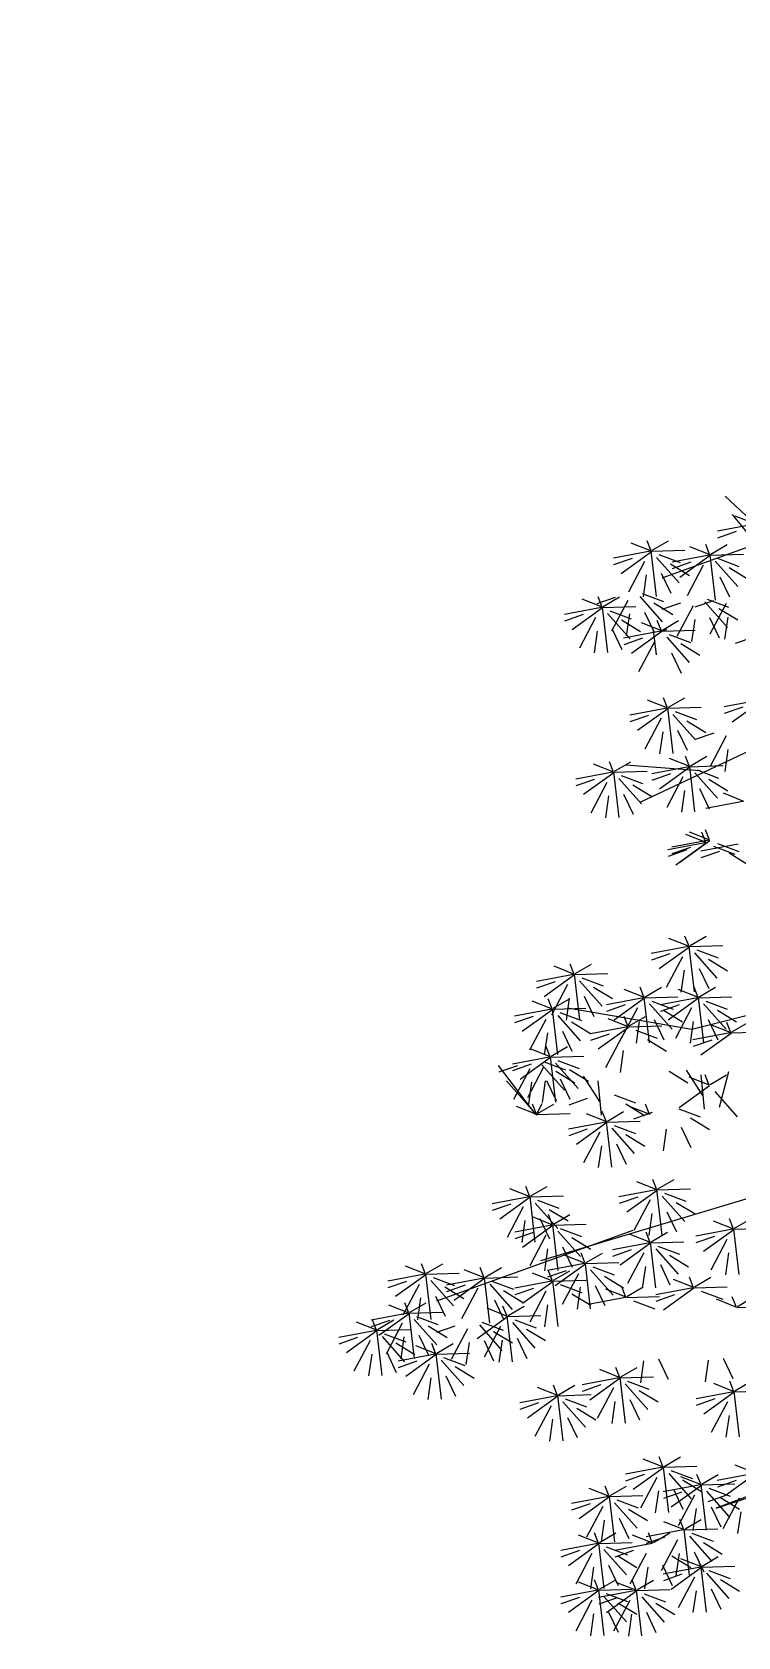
# Model space of a CAD drawing. Header units: metres. Extents: x 563124 to 573994, y 2062953 to 2068466.
# Drawn here: x 568998.91 to 569003.26, y 2065870.84 to 2065880.73 of the extents above; entities that cross this region are included whole.
import ezdxf

# ---------------------------------------------------------------- set-up
doc = ezdxf.new("R2010")
doc.units = ezdxf.units.M
for name, color, linetype in [('1-CAY XANH', 7, 'CONTINUOUS'), ('ghichieudai', 7, 'CONTINUOUS'), ('MATCATDUONG', 8, 'CONTINUOUS')]:
    doc.layers.add(name, color=color, linetype=linetype)

# ---------------------------------------------------------------- blocks, each defined once
blk = doc.blocks.new('ca')
at = {"layer": '1-CAY XANH', "color": 17}
for p, q in [((6.535, 50.722), (11.914, 48.783)), ((6.253, 37.629), (11.093, 36.41)), ((15.237, 30.075), (5.227, 33.087)), ((12.037, 32.014), (11.134, 32.042)), ((0.517, 27.035), (10.427, 23.293)), ((10.427, 23.293), (0.517, 26.572))]:
    blk.add_line(p, q, dxfattribs=at)
at = {"layer": '1-CAY XANH', "color": 3}
for p, q in [((9.346, 50.248), (10.178, 51.03)), ((9.346, 50.263), (9.904, 50.485)), ((9.37, 50.26), (10.39, 50.068)), ((9.534, 49.984), (9.979, 50.526)), ((9.878, 50.063), (10.388, 49.885)), ((12.185, 49.547), (11.739, 49.807)), ((12.203, 49.523), (12.761, 49.745)), ((12.222, 49.547), (12.324, 49.807)), ((10.581, 49.418), (9.679, 49.446)), ((10.391, 49.328), (9.805, 49.108)), ((10.574, 49.445), (10.128, 49.705)), ((10.45, 48.179), (10.595, 49.426)), ((10.592, 49.422), (11.151, 49.643)), ((10.592, 49.406), (11.424, 48.806)), ((10.611, 49.445), (10.713, 49.705)), ((10.617, 49.418), (11.637, 49.226)), ((12.192, 49.52), (11.289, 49.548)), ((12.002, 49.43), (11.416, 49.21)), ((12.064, 49.351), (11.447, 48.655)), ((12.06, 48.281), (12.206, 49.527)), ((12.203, 49.508), (13.034, 48.907)), ((12.227, 49.52), (13.247, 49.328)), ((12.735, 49.323), (13.245, 49.145)), ((10.072, 49.075), (9.551, 48.758)), ((10.453, 49.25), (9.836, 48.554)), ((10.781, 49.142), (11.225, 48.301)), ((11.124, 49.221), (11.634, 49.043)), ((11.682, 49.176), (11.162, 48.86)), ((11.936, 48.923), (11.674, 48.369)), ((12.347, 48.872), (12.433, 48.272)), ((12.391, 49.244), (12.836, 48.402)), ((10.325, 48.821), (10.063, 48.268)), ((10.354, 47.956), (9.834, 47.639)), ((10.673, 48.209), (10.087, 47.989)), ((10.735, 48.131), (10.118, 47.435)), ((10.158, 48.087), (10.602, 47.245)), ((10.501, 48.166), (11.011, 47.988)), ((11.063, 48.023), (11.508, 47.182)), ((11.406, 48.102), (11.916, 47.924)), ((12.141, 48.108), (11.621, 47.792)), ((12.46, 48.362), (11.874, 48.142)), ((12.522, 48.283), (11.905, 47.587)), ((13.532, 47.982), (12.629, 48.009)), ((12.85, 48.176), (13.295, 47.334)), ((13.525, 48.009), (13.079, 48.269)), ((13.193, 48.255), (13.703, 48.077)), ((13.4, 46.743), (13.546, 47.989)), ((13.543, 47.985), (14.102, 48.206)), ((13.543, 47.969), (14.375, 47.369)), ((13.562, 48.009), (13.664, 48.269)), ((13.568, 47.982), (14.587, 47.79)), ((10.113, 47.715), (10.199, 47.115)), ((10.608, 47.702), (10.345, 47.149)), ((11.018, 47.651), (11.104, 47.052)), ((11.903, 47.36), (11.457, 47.62)), ((11.921, 47.337), (12.479, 47.558)), ((11.94, 47.36), (12.042, 47.62)), ((12.395, 47.855), (12.132, 47.301)), ((13.023, 47.638), (12.502, 47.321)), ((13.342, 47.891), (12.756, 47.671)), ((13.404, 47.813), (12.787, 47.117)), ((12.805, 47.804), (12.891, 47.204)), ((13.732, 47.705), (14.176, 46.864)), ((14.075, 47.784), (14.585, 47.607)), ((9.4, 47.167), (9.911, 46.989)), ((11.91, 47.333), (11.007, 47.361)), ((11.719, 47.243), (11.134, 47.023)), ((11.782, 47.165), (11.165, 46.469)), ((11.778, 47.371), (11.924, 47.341)), ((11.921, 47.321), (12.752, 46.721)), ((11.945, 47.333), (12.965, 47.141)), ((12.064, 46.685), (12.15, 47.362)), ((12.452, 47.136), (12.963, 46.958)), ((13.276, 47.384), (13.014, 46.831)), ((13.687, 47.333), (13.773, 46.734)), ((11.4, 46.99), (10.88, 46.673)), ((11.654, 46.736), (11.392, 46.183)), ((12.109, 47.057), (12.554, 46.216)), ((6.586, 45.438), (12.517, 42.631)), ((9.163, 45.432), (9.994, 44.832)), ((9.187, 45.445), (10.207, 45.253)), ((11.733, 45.245), (11.287, 45.505)), ((11.751, 45.221), (12.31, 45.442)), ((11.77, 45.245), (11.872, 45.505)), ((9.694, 45.247), (10.205, 45.07)), ((11.231, 44.874), (10.71, 44.557)), ((11.74, 45.218), (10.838, 45.246)), ((11.55, 45.128), (10.964, 44.907)), ((11.612, 45.049), (10.995, 44.353)), ((11.609, 43.979), (11.754, 45.225)), ((11.751, 45.206), (12.583, 44.605)), ((11.776, 45.218), (12.796, 45.026)), ((11.94, 44.942), (12.384, 44.1)), ((12.283, 45.021), (12.793, 44.843)), ((10.153, 44.459), (10.597, 43.617)), ((10.496, 44.537), (11.006, 44.36)), ((11.484, 44.621), (11.222, 44.067)), ((11.895, 44.569), (11.981, 43.97)), ((10.108, 44.086), (10.194, 43.487)), ((11.141, 43.616), (10.238, 43.644)), ((11.134, 43.643), (10.687, 43.903)), ((10.869, 43.505), (12.901, 43.655)), ((11.009, 42.377), (11.155, 43.623)), ((11.152, 43.619), (11.71, 43.841)), ((11.152, 43.604), (11.983, 43.003)), ((11.171, 43.643), (11.273, 43.903)), ((11.176, 43.616), (12.196, 43.424)), ((13.215, 43.49), (12.768, 43.751)), ((13.233, 43.467), (13.791, 43.688)), ((13.252, 43.49), (13.354, 43.751)), ((10.631, 43.272), (10.111, 42.955)), ((10.95, 43.526), (10.364, 43.305)), ((11.012, 43.447), (10.395, 42.751)), ((11.34, 43.34), (11.785, 42.498)), ((11.683, 43.419), (12.194, 43.241)), ((12.712, 43.12), (12.192, 42.803)), ((13.222, 43.463), (12.319, 43.491)), ((13.031, 43.373), (12.445, 43.153)), ((13.093, 43.295), (12.476, 42.599)), ((13.09, 42.224), (13.236, 43.471)), ((13.233, 43.451), (14.064, 42.851)), ((13.257, 43.463), (14.277, 43.271)), ((13.421, 43.187), (13.866, 42.346)), ((13.764, 43.266), (14.275, 43.088)), ((9.67, 42.666), (10.229, 42.887)), ((10.885, 43.019), (10.623, 42.465)), ((11.295, 42.967), (11.381, 42.368)), ((12.966, 42.866), (12.703, 42.313)), ((13.376, 42.815), (13.462, 42.215)), ((9.695, 42.662), (10.715, 42.471)), ((10.598, 41.602), (11.156, 41.823)), ((10.617, 41.626), (10.719, 41.886)), ((10.724, 41.558), (10.826, 41.818)), ((10.396, 41.508), (9.811, 41.288)), ((9.828, 41.489), (10.848, 41.297)), ((10.504, 41.441), (9.918, 41.22)), ((10.598, 41.586), (11.429, 40.986)), ((10.622, 41.598), (11.642, 41.407)), ((10.705, 41.534), (11.263, 41.755)), ((10.705, 41.519), (11.536, 40.918)), ((10.729, 41.531), (11.749, 41.339)), ((11.129, 41.401), (11.64, 41.223)), ((10.077, 41.255), (9.557, 40.938)), ((10.335, 41.291), (10.846, 41.114)), ((11.236, 41.334), (11.747, 41.156)), ((11.145, 38.71), (10.699, 38.97)), ((11.163, 38.686), (11.722, 38.908)), ((11.182, 38.71), (11.284, 38.97)), ((10.642, 38.339), (10.122, 38.023)), ((11.152, 38.683), (10.249, 38.711)), ((10.962, 38.593), (10.376, 38.373)), ((11.024, 38.514), (10.407, 37.818)), ((11.02, 37.444), (11.166, 38.69)), ((11.163, 38.671), (11.995, 38.07)), ((11.187, 38.683), (12.207, 38.491)), ((11.352, 38.407), (11.796, 37.565)), ((11.695, 38.486), (12.205, 38.308)), ((10.896, 38.086), (10.634, 37.532)), ((11.307, 38.035), (11.393, 37.435)), ((14.3, 37.918), (13.397, 37.946)), ((14.293, 37.945), (13.847, 38.206)), ((14.168, 36.679), (14.314, 37.926)), ((14.311, 37.922), (14.87, 38.143)), ((14.311, 37.906), (15.143, 37.306)), ((14.33, 37.945), (14.432, 38.206)), ((14.336, 37.918), (15.355, 37.727)), ((10.896, 37.31), (10.449, 37.57)), ((10.914, 37.286), (11.472, 37.507)), ((10.933, 37.31), (11.035, 37.57)), ((12.377, 37.31), (11.931, 37.57)), ((12.395, 37.286), (12.953, 37.507)), ((12.414, 37.31), (12.516, 37.57)), ((13.79, 37.575), (13.27, 37.258)), ((14.11, 37.828), (13.524, 37.608)), ((14.172, 37.75), (13.555, 37.054)), ((14.5, 37.642), (14.944, 36.801)), ((14.843, 37.721), (15.353, 37.543)), ((10.903, 37.283), (10, 37.31)), ((10.712, 37.192), (10.126, 36.972)), ((10.774, 37.114), (10.157, 36.418)), ((10.771, 36.044), (10.916, 37.29)), ((10.914, 37.271), (11.745, 36.67)), ((10.938, 37.283), (11.958, 37.091)), ((11.093, 36.41), (14.5, 36.992)), ((11.102, 37.007), (11.547, 36.165)), ((11.445, 37.085), (11.955, 36.908)), ((12.384, 37.283), (11.481, 37.31)), ((12.193, 37.192), (11.608, 36.972)), ((12.256, 37.114), (11.639, 36.418)), ((12.252, 36.044), (12.398, 37.29)), ((12.395, 37.271), (13.226, 36.67)), ((12.419, 37.283), (13.439, 37.091)), ((12.583, 37.007), (13.028, 36.165)), ((12.926, 37.085), (13.437, 36.908)), ((14.044, 37.321), (13.782, 36.768)), ((14.9, 36.965), (13.997, 36.993)), ((14.893, 36.992), (14.447, 37.252)), ((14.455, 37.27), (14.541, 36.671)), ((14.768, 35.726), (14.914, 36.972)), ((14.911, 36.968), (15.469, 37.19)), ((14.93, 36.992), (15.032, 37.252)), ((14.935, 36.965), (15.955, 36.773)), ((10.002, 36.343), (9.556, 36.604)), ((10.393, 36.939), (9.873, 36.622)), ((10.02, 36.32), (10.578, 36.541)), ((10.039, 36.343), (10.141, 36.604)), ((10.647, 36.686), (10.384, 36.132)), ((11.057, 36.634), (11.143, 36.035)), ((11.874, 36.939), (11.354, 36.622)), ((12.128, 36.686), (11.866, 36.132)), ((12.812, 36.509), (12.366, 36.769)), ((12.539, 36.634), (12.624, 36.035)), ((12.83, 36.485), (13.388, 36.706)), ((12.849, 36.509), (12.951, 36.769)), ((14.39, 36.621), (13.87, 36.304)), ((14.709, 36.875), (14.124, 36.654)), ((14.772, 36.796), (14.155, 36.1)), ((14.911, 36.953), (15.742, 36.352)), ((15.099, 36.689), (15.544, 35.847)), ((15.442, 36.768), (15.953, 36.59)), ((10.009, 36.316), (9.106, 36.344)), ((10.02, 36.304), (10.852, 35.704)), ((10.044, 36.316), (11.064, 36.125)), ((10.552, 36.119), (11.062, 35.941)), ((12.309, 36.138), (11.789, 35.821)), ((12.819, 36.482), (11.916, 36.51)), ((12.628, 36.391), (12.043, 36.171)), ((12.83, 36.47), (13.661, 35.869)), ((12.854, 36.482), (13.874, 36.29)), ((13.018, 36.206), (13.463, 35.364)), ((13.361, 36.284), (13.872, 36.107)), ((14.644, 36.368), (14.382, 35.814)), ((15.055, 36.316), (15.14, 35.717)), ((12.974, 35.833), (13.059, 35.234)), ((14.958, 35.657), (14.055, 35.684)), ((14.951, 35.684), (14.504, 35.944)), ((14.826, 34.418), (14.972, 35.664)), ((14.969, 35.66), (15.527, 35.881)), ((14.969, 35.645), (15.8, 35.044)), ((14.988, 35.684), (15.09, 35.944)), ((14.993, 35.657), (16.013, 35.465)), ((10.341, 34.283), (10.079, 35.264)), ((10.796, 34.604), (11.241, 35.297)), ((11.721, 35.27), (11.201, 34.953)), ((14.448, 35.313), (13.928, 34.996)), ((14.767, 35.566), (14.181, 35.346)), ((14.83, 35.488), (14.213, 34.792)), ((14.825, 35.27), (14.305, 34.953)), ((15.144, 35.523), (14.559, 35.303)), ((15.207, 35.445), (14.59, 34.749)), ((15.157, 35.381), (15.602, 34.539)), ((15.37, 34.079), (16.39, 35.422)), ((15.5, 35.459), (16.011, 35.282)), ((15.534, 35.337), (15.979, 34.496)), ((15.877, 35.416), (16.388, 35.238)), ((10.59, 34.907), (10.144, 35.167)), ((10.608, 34.883), (11.166, 35.104)), ((10.608, 34.868), (11.439, 34.267)), ((10.627, 34.907), (10.729, 35.167)), ((10.752, 34.231), (10.837, 35.166)), ((13.573, 34.066), (13.659, 35.001)), ((13.618, 34.438), (14.063, 35.131)), ((14.702, 35.06), (14.44, 34.506)), ((15.079, 35.016), (14.817, 34.463)), ((15.112, 35.008), (15.198, 34.409)), ((15.346, 34.067), (16.177, 35.001)), ((15.489, 34.965), (15.575, 34.366)), ((10.469, 34.711), (9.852, 34.015)), ((12.261, 34.106), (12.363, 34.366)), ((12.909, 34.371), (12.389, 34.054)), ((13.228, 34.624), (12.642, 34.404)), ((13.961, 34.517), (14.471, 34.34)), ((15.328, 34.106), (14.882, 34.366)), ((15.203, 34.374), (15.349, 34.086)), ((15.365, 34.106), (15.467, 34.366)), ((11.133, 33.986), (10.613, 33.669)), ((11.453, 34.239), (10.867, 34.019)), ((12.186, 34.132), (12.696, 33.954)), ((12.242, 34.082), (12.8, 34.304)), ((13.418, 33.874), (12.515, 33.902)), ((13.411, 33.901), (12.965, 34.162)), ((13.286, 32.635), (13.432, 33.882)), ((13.429, 33.878), (13.987, 34.099)), ((13.448, 33.901), (13.55, 34.162)), ((15.335, 34.079), (14.432, 34.107)), ((15.346, 34.082), (15.904, 34.304)), ((11.387, 33.732), (11.125, 33.179)), ((11.798, 33.681), (11.884, 33.081)), ((12.908, 33.531), (12.388, 33.214)), ((13.228, 33.784), (12.642, 33.564)), ((13.29, 33.706), (12.673, 33.01)), ((13.429, 33.862), (14.261, 33.262)), ((13.453, 33.874), (14.473, 33.682)), ((13.617, 33.598), (14.062, 32.757)), ((13.961, 33.677), (14.471, 33.499)), ((13.162, 33.277), (12.9, 32.724)), ((13.573, 33.226), (13.659, 32.627)), ((12.03, 32.042), (11.584, 32.302)), ((12.048, 32.018), (12.606, 32.239)), ((12.067, 32.042), (12.169, 32.302)), ((11.847, 31.924), (11.261, 31.704)), ((11.909, 31.846), (11.292, 31.15)), ((11.905, 30.775), (12.051, 32.022)), ((12.048, 32.002), (12.88, 31.402)), ((12.072, 32.014), (13.092, 31.823)), ((12.236, 31.738), (12.681, 30.897)), ((12.58, 31.817), (13.09, 31.639)), ((15.517, 31.824), (14.614, 31.852)), ((15.327, 31.734), (14.741, 31.513)), ((15.51, 31.851), (15.064, 32.111)), ((15.385, 30.585), (15.531, 31.831)), ((15.528, 31.827), (16.086, 32.048)), ((15.528, 31.812), (16.359, 31.211)), ((15.547, 31.851), (15.649, 32.111)), ((15.552, 31.824), (16.572, 31.632)), ((11.527, 31.671), (11.007, 31.354)), ((11.781, 31.417), (11.519, 30.864)), ((12.192, 31.366), (12.278, 30.767)), ((14.887, 31.075), (14.441, 31.336)), ((15.007, 31.48), (14.487, 31.163)), ((15.389, 31.655), (14.772, 30.959)), ((14.905, 31.052), (15.463, 31.273)), ((14.924, 31.075), (15.026, 31.336)), ((15.716, 31.548), (16.161, 30.706)), ((16.059, 31.627), (16.57, 31.449)), ((9.935, 30.935), (9.032, 30.963)), ((9.928, 30.962), (9.482, 31.222)), ((9.803, 29.696), (9.949, 30.942)), ((9.946, 30.938), (10.504, 31.16)), ((9.946, 30.923), (10.778, 30.322)), ((9.965, 30.962), (10.067, 31.222)), ((9.97, 30.935), (10.99, 30.743)), ((12.207, 30.592), (11.76, 30.852)), ((12.243, 30.592), (12.345, 30.852)), ((12.717, 30.902), (18.096, 28.964)), ((14.894, 31.048), (13.991, 31.076)), ((14.703, 30.958), (14.118, 30.738)), ((14.766, 30.88), (14.149, 30.184)), ((14.762, 29.809), (14.908, 31.056)), ((14.905, 31.036), (15.736, 30.436)), ((14.929, 31.048), (15.949, 30.856)), ((15.261, 31.227), (14.999, 30.673)), ((15.436, 30.851), (15.947, 30.673)), ((15.672, 31.175), (15.758, 30.576)), ((10.134, 30.659), (10.579, 29.818)), ((10.478, 30.738), (10.988, 30.56)), ((12.213, 30.565), (11.311, 30.593)), ((12.023, 30.475), (11.437, 30.255)), ((12.085, 30.397), (11.468, 29.701)), ((12.082, 29.326), (12.227, 30.573)), ((12.224, 30.569), (12.783, 30.79)), ((12.224, 30.553), (13.056, 29.953)), ((12.249, 30.565), (13.269, 30.373)), ((12.756, 30.368), (13.266, 30.19)), ((14.384, 30.705), (13.864, 30.388)), ((14.638, 30.451), (14.376, 29.898)), ((15.049, 30.4), (15.134, 29.8)), ((15.093, 30.772), (15.538, 29.931)), ((10.09, 30.287), (10.176, 29.687)), ((11.704, 30.221), (11.184, 29.905)), ((11.957, 29.968), (11.695, 29.415)), ((12.368, 29.917), (12.454, 29.317)), ((12.413, 30.289), (12.858, 29.448)), ((14, 29.993), (13.098, 30.021)), ((13.994, 30.02), (13.547, 30.28)), ((13.869, 28.754), (14.014, 30)), ((14.011, 29.996), (14.57, 30.218)), ((14.011, 29.981), (14.843, 29.38)), ((14.03, 30.02), (14.132, 30.28)), ((14.036, 29.993), (15.056, 29.801)), ((18.367, 29.728), (17.921, 29.988)), ((18.385, 29.704), (18.943, 29.925)), ((18.404, 29.728), (18.506, 29.988)), ((11.019, 29.359), (10.573, 29.62)), ((11.037, 29.336), (11.595, 29.557)), ((11.056, 29.359), (11.158, 29.62)), ((13.491, 29.649), (12.971, 29.333)), ((13.81, 29.903), (13.224, 29.683)), ((13.872, 29.824), (13.255, 29.129)), ((14.894, 29.51), (13.991, 29.538)), ((14.2, 29.717), (14.645, 28.876)), ((14.887, 29.537), (14.441, 29.797)), ((14.543, 29.796), (15.053, 29.618)), ((14.762, 28.271), (14.908, 29.517)), ((14.905, 29.513), (15.463, 29.735)), ((14.905, 29.498), (15.736, 28.897)), ((14.924, 29.537), (15.026, 29.797)), ((14.929, 29.51), (15.949, 29.318)), ((16.763, 29.599), (15.86, 29.627)), ((16.573, 29.509), (15.987, 29.289)), ((16.756, 29.626), (16.31, 29.886)), ((16.631, 28.36), (16.777, 29.606)), ((16.774, 29.602), (17.333, 29.824)), ((16.774, 29.587), (17.606, 28.986)), ((16.793, 29.626), (16.895, 29.886)), ((16.798, 29.599), (17.818, 29.407)), ((18.374, 29.701), (17.471, 29.728)), ((18.183, 29.61), (17.598, 29.39)), ((18.246, 29.532), (17.629, 28.836)), ((18.242, 28.462), (18.388, 29.708)), ((18.385, 29.689), (19.216, 29.088)), ((18.409, 29.701), (19.429, 29.509)), ((18.916, 29.503), (19.427, 29.326)), ((9.848, 28.819), (9.402, 29.079)), ((9.885, 28.819), (9.987, 29.079)), ((11.026, 29.332), (10.123, 29.36)), ((10.836, 29.242), (10.25, 29.022)), ((11.037, 29.32), (11.869, 28.72)), ((11.061, 29.332), (12.081, 29.141)), ((11.569, 29.135), (12.079, 28.957)), ((12.883, 29.067), (11.98, 29.094)), ((12.876, 29.094), (12.429, 29.354)), ((12.894, 29.07), (13.452, 29.291)), ((12.913, 29.094), (13.015, 29.354)), ((12.918, 29.067), (13.938, 28.875)), ((13.744, 29.396), (13.482, 28.843)), ((14.384, 29.166), (13.864, 28.85)), ((14.703, 29.42), (14.118, 29.2)), ((14.155, 29.345), (14.241, 28.745)), ((15.093, 29.234), (15.538, 28.392)), ((15.436, 29.313), (15.947, 29.135)), ((16.253, 29.255), (15.733, 28.939)), ((16.635, 29.43), (16.018, 28.734)), ((16.963, 29.323), (17.407, 28.481)), ((17.306, 29.402), (17.816, 29.224)), ((17.864, 29.357), (17.344, 29.04)), ((18.118, 29.104), (17.856, 28.55)), ((18.529, 29.052), (18.614, 28.453)), ((18.573, 29.425), (19.018, 28.583)), ((9.855, 28.792), (8.952, 28.819)), ((9.866, 28.795), (10.424, 29.016)), ((12.692, 28.976), (12.106, 28.756)), ((15.049, 28.862), (15.134, 28.262)), ((16.133, 28.571), (15.687, 28.831)), ((16.151, 28.547), (16.709, 28.768)), ((16.17, 28.571), (16.272, 28.831)), ((16.507, 29.002), (16.245, 28.448)), ((18.832, 28.633), (17.93, 28.661)), ((18.826, 28.66), (18.379, 28.92)), ((18.701, 27.394), (18.846, 28.64)), ((18.843, 28.636), (19.402, 28.857)), ((18.843, 28.621), (19.675, 28.02)), ((18.862, 28.66), (18.964, 28.92)), ((18.868, 28.633), (19.888, 28.441)), ((15.63, 28.2), (15.11, 27.883)), ((16.14, 28.544), (15.237, 28.572)), ((15.95, 28.453), (15.364, 28.233)), ((16.012, 28.375), (15.395, 27.679)), ((16.008, 27.305), (16.154, 28.551)), ((16.151, 28.532), (16.983, 27.931)), ((16.855, 28.39), (16.269, 28.17)), ((16.917, 28.312), (16.3, 27.616)), ((16.339, 28.268), (16.784, 27.426)), ((17.245, 28.204), (17.69, 27.363)), ((17.588, 28.283), (18.098, 28.105)), ((18.323, 28.289), (17.803, 27.972)), ((18.642, 28.542), (18.056, 28.322)), ((18.704, 28.464), (18.087, 27.768)), ((19.714, 28.162), (18.811, 28.19)), ((19.032, 28.357), (19.477, 27.515)), ((19.707, 28.189), (19.261, 28.45)), ((19.375, 28.435), (19.885, 28.258)), ((19.582, 26.923), (19.728, 28.17)), ((19.725, 28.166), (20.283, 28.387)), ((19.744, 28.189), (19.846, 28.45)), ((19.749, 28.162), (20.769, 27.97)), ((15.884, 27.947), (15.622, 27.393)), ((16.536, 28.136), (16.015, 27.82)), ((16.295, 27.895), (16.381, 27.296)), ((16.789, 27.883), (16.527, 27.33)), ((17.2, 27.832), (17.286, 27.232)), ((18.085, 27.541), (17.638, 27.801)), ((18.103, 27.517), (18.661, 27.739)), ((18.122, 27.541), (18.224, 27.801)), ((18.576, 28.036), (18.314, 27.482)), ((19.204, 27.819), (18.684, 27.502)), ((19.524, 28.072), (18.938, 27.852)), ((19.586, 27.994), (18.969, 27.298)), ((18.987, 27.984), (19.073, 27.385)), ((19.725, 28.15), (20.557, 27.55)), ((19.913, 27.886), (20.358, 27.045)), ((20.257, 27.965), (20.767, 27.787)), ((10.235, 27.4), (9.973, 26.846)), ((10.646, 27.348), (10.731, 26.749)), ((12.009, 27.379), (11.747, 26.825)), ((12.42, 27.328), (12.506, 26.728)), ((18.092, 27.514), (17.189, 27.542)), ((17.901, 27.424), (17.315, 27.204)), ((17.963, 27.345), (17.346, 26.649)), ((17.96, 26.275), (18.106, 27.521)), ((18.103, 27.502), (18.934, 26.901)), ((18.127, 27.514), (19.147, 27.322)), ((18.634, 27.317), (19.145, 27.139)), ((19.458, 27.565), (19.196, 27.012)), ((19.869, 27.514), (19.955, 26.915)), ((13.047, 26.863), (12.145, 26.891)), ((13.041, 26.89), (12.594, 27.15)), ((12.916, 25.624), (13.061, 26.87)), ((13.059, 26.866), (13.617, 27.088)), ((13.059, 26.851), (13.89, 26.25)), ((13.077, 26.89), (13.179, 27.15)), ((13.083, 26.863), (14.103, 26.671)), ((17.582, 27.17), (17.062, 26.854)), ((17.836, 26.917), (17.574, 26.363)), ((18.246, 26.866), (18.332, 26.266)), ((18.291, 27.238), (18.736, 26.396)), ((9.923, 26.48), (9.02, 26.508)), ((9.916, 26.507), (9.47, 26.767)), ((9.791, 25.241), (9.937, 26.487)), ((9.934, 26.483), (10.492, 26.704)), ((9.934, 26.468), (10.765, 25.867)), ((9.953, 26.507), (10.055, 26.767)), ((9.958, 26.48), (10.978, 26.288)), ((12.538, 26.519), (12.018, 26.203)), ((12.857, 26.773), (12.271, 26.553)), ((12.919, 26.694), (12.302, 25.998)), ((13.247, 26.587), (13.692, 25.745)), ((13.59, 26.666), (14.1, 26.488)), ((14.756, 26.373), (13.853, 26.401)), ((14.749, 26.4), (14.303, 26.66)), ((14.767, 26.377), (15.325, 26.598)), ((14.786, 26.4), (14.888, 26.66)), ((10.122, 26.204), (10.567, 25.362)), ((10.465, 26.283), (10.976, 26.105)), ((12.791, 26.266), (12.529, 25.712)), ((13.202, 26.215), (13.288, 25.615)), ((14.246, 26.03), (13.726, 25.713)), ((14.565, 26.283), (13.98, 26.063)), ((14.628, 26.205), (14.011, 25.509)), ((14.624, 25.134), (14.77, 26.381)), ((14.767, 26.361), (15.598, 25.761)), ((14.791, 26.373), (15.811, 26.181)), ((14.955, 26.097), (15.4, 25.256)), ((15.298, 26.176), (15.809, 25.998)), ((10.077, 25.831), (10.163, 25.232)), ((14.5, 25.776), (14.238, 25.223)), ((14.911, 25.725), (14.996, 25.125)), ((11.851, 24.436), (11.405, 24.696)), ((11.888, 24.436), (11.99, 24.696)), ((9.353, 24.247), (9.911, 24.469)), ((9.353, 24.232), (10.184, 23.631)), ((9.377, 24.244), (10.397, 24.052)), ((10.816, 23.953), (10.37, 24.213)), ((10.853, 23.953), (10.955, 24.213)), ((11.858, 24.409), (10.955, 24.437)), ((11.667, 24.319), (11.082, 24.099)), ((11.73, 24.241), (11.113, 23.545)), ((11.726, 23.17), (11.872, 24.417)), ((11.869, 24.412), (12.427, 24.634)), ((11.869, 24.397), (12.7, 23.797)), ((11.893, 24.409), (12.913, 24.217)), ((12.4, 24.212), (12.911, 24.034)), ((9.884, 24.047), (10.395, 23.869)), ((10.823, 23.926), (9.92, 23.954)), ((10.633, 23.836), (10.047, 23.616)), ((10.695, 23.757), (10.078, 23.061)), ((10.691, 22.687), (10.837, 23.933)), ((11.348, 24.065), (10.828, 23.749)), ((10.834, 23.929), (11.393, 24.151)), ((10.834, 23.914), (11.666, 23.313)), ((10.859, 23.926), (11.878, 23.734)), ((11.602, 23.812), (11.34, 23.259)), ((12.013, 23.761), (12.098, 23.161)), ((12.057, 24.133), (12.502, 23.292)), ((13.332, 23.635), (12.886, 23.895)), ((13.35, 23.612), (13.909, 23.833)), ((13.369, 23.635), (13.471, 23.895)), ((10.314, 23.582), (9.793, 23.266)), ((9.8, 23.565), (10.245, 22.723)), ((10.143, 23.643), (10.653, 23.466)), ((10.567, 23.329), (10.305, 22.775)), ((11.023, 23.65), (11.467, 22.808)), ((11.366, 23.729), (11.876, 23.551)), ((13.339, 23.608), (12.436, 23.636)), ((13.149, 23.518), (12.563, 23.298)), ((13.211, 23.44), (12.594, 22.744)), ((13.207, 22.369), (13.353, 23.616)), ((13.35, 23.596), (14.182, 22.996)), ((13.374, 23.608), (14.394, 23.416)), ((13.539, 23.332), (13.983, 22.491)), ((13.882, 23.411), (14.392, 23.233)), ((9.755, 23.192), (9.841, 22.593)), ((11.283, 22.72), (10.836, 22.98)), ((10.978, 23.278), (11.064, 22.678)), ((11.301, 22.697), (11.859, 22.918)), ((11.32, 22.72), (11.422, 22.98)), ((12.829, 23.264), (12.309, 22.948)), ((13.083, 23.011), (12.821, 22.458)), ((13.494, 22.96), (13.58, 22.36)), ((11.29, 22.693), (10.387, 22.721)), ((11.099, 22.603), (10.513, 22.383)), ((11.161, 22.525), (10.544, 21.829)), ((11.158, 21.454), (11.304, 22.701)), ((11.325, 22.693), (12.345, 22.501)), ((12.145, 22.351), (11.698, 22.611)), ((11.832, 22.496), (12.343, 22.318)), ((12.163, 22.327), (12.721, 22.549)), ((12.182, 22.351), (12.284, 22.611)), ((13.626, 22.351), (13.18, 22.611)), ((13.644, 22.327), (14.202, 22.549)), ((13.663, 22.351), (13.765, 22.611)), ((10.78, 22.35), (10.26, 22.033)), ((11.034, 22.096), (10.771, 21.543)), ((11.444, 22.045), (11.53, 21.445)), ((11.489, 22.417), (11.934, 21.576)), ((12.187, 22.324), (13.207, 22.132)), ((12.351, 22.048), (12.796, 21.207)), ((12.694, 22.127), (13.205, 21.949)), ((13.633, 22.324), (12.73, 22.352)), ((13.443, 22.234), (12.857, 22.014)), ((13.505, 22.156), (12.888, 21.46)), ((13.501, 21.085), (13.647, 22.331)), ((13.644, 22.312), (14.476, 21.711)), ((13.668, 22.324), (14.688, 22.132)), ((13.832, 22.048), (14.277, 21.207)), ((14.176, 22.127), (14.686, 21.949)), ((10.823, 21.676), (9.92, 21.704)), ((10.633, 21.585), (10.047, 21.365)), ((10.816, 21.703), (10.37, 21.963)), ((10.691, 20.437), (10.837, 21.683)), ((10.834, 21.679), (11.393, 21.9)), ((10.834, 21.664), (11.666, 21.063)), ((10.853, 21.703), (10.955, 21.963)), ((10.859, 21.676), (11.878, 21.484)), ((11.642, 21.98), (11.122, 21.664)), ((11.896, 21.727), (11.634, 21.174)), ((12.306, 21.676), (12.392, 21.076)), ((13.123, 21.98), (12.603, 21.664)), ((13.377, 21.727), (13.115, 21.174)), ((13.788, 21.676), (13.874, 21.076)), ((10.314, 21.332), (9.793, 21.015)), ((10.695, 21.507), (10.078, 20.811)), ((11.023, 21.4), (11.467, 20.558)), ((11.366, 21.478), (11.876, 21.301)), ((12.589, 21.058), (12.143, 21.319)), ((12.607, 21.035), (13.165, 21.256)), ((12.626, 21.058), (12.728, 21.319)), ((13.626, 21.067), (13.18, 21.327)), ((13.644, 21.043), (14.202, 21.265)), ((13.663, 21.067), (13.765, 21.327)), ((10.567, 21.079), (10.305, 20.525)), ((10.978, 21.027), (11.064, 20.428)), ((12.086, 20.688), (11.566, 20.371)), ((12.596, 21.031), (11.693, 21.059)), ((12.405, 20.941), (11.82, 20.721)), ((12.468, 20.863), (11.851, 20.167)), ((12.464, 19.792), (12.61, 21.039)), ((13.123, 20.696), (12.603, 20.38)), ((12.607, 21.019), (13.438, 20.419)), ((12.631, 21.031), (13.651, 20.84)), ((13.633, 21.04), (12.73, 21.068)), ((12.795, 20.755), (13.24, 19.914)), ((13.443, 20.95), (12.857, 20.73)), ((13.505, 20.871), (12.888, 20.176)), ((13.138, 20.834), (13.649, 20.656)), ((13.501, 19.801), (13.647, 21.047)), ((13.644, 21.028), (14.476, 20.427)), ((13.668, 21.04), (14.688, 20.848)), ((13.832, 20.764), (14.277, 19.922)), ((14.176, 20.843), (14.686, 20.665)), ((12.34, 20.434), (12.078, 19.881)), ((12.751, 20.383), (12.836, 19.784)), ((13.377, 20.443), (13.115, 19.889)), ((13.788, 20.392), (13.874, 19.792))]:
    blk.add_line(p, q, dxfattribs=at)

msp = doc.modelspace()

# ---------------------------------------------------------------- wipeouts: each hides what was drawn before it
msp.add_wipeout([(568538.5548, 2065837.1158), (569134.3908, 2065836.3611), (569131.1932, 2065953.8252), (568779.0042, 2065956.6832), (568600.6017, 2065960.3155)]).dxf.layer = 'ghichieudai'

# ---------------------------------------------------------------- next in the draw order: block references
at = {"layer": 'MATCATDUONG', "color": 3, "linetype": 'Continuous', "extrusion": (3.31378e-12, 1.1371e-08, 1), "xscale": -0.2249999999767169, "yscale": 0.2250000000931325, "zscale": 0.2250000000000005}
msp.add_blockref('ca', (569005.4755, 2065866.3894, 0.0235), dxfattribs=at)

doc.saveas('drawing.dxf')
